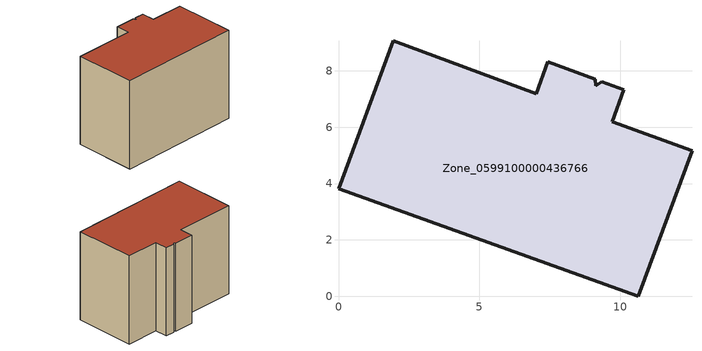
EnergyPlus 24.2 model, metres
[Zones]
Zone_0599100000436766
 floor ground (C_G): 7.43,8.33 9.12,7.71 9.13,7.47 9.35,7.62 10.13,7.33 9.72,6.2 12.55,5.16 10.65,0 0,3.82 1.94,9.07 7.03,7.19 z0
 wall outside (C_F): 9.72,6.2 10.13,7.33 9.35,7.62 9.13,7.47 9.12,7.71 7.43,8.33 7.03,7.19 1.94,9.07 0,3.82 10.65,0 12.55,5.16 9.72,6.2 z0:8.17
 roof outside (C_R): 9.12,7.71 7.43,8.33 7.03,7.19 1.94,9.07 0,3.82 10.65,0 12.55,5.16 9.72,6.2 10.13,7.33 9.35,7.62 9.13,7.47 z8.17
[BUILDING]
Pand.0599100000436766: North Axis=0; Terrain=City; Loads Convergence Tolerance Value=0.04; Temperature Convergence Tolerance Value=0.4; Solar Distribution=FullExterior; Maximum Number of Warmup Days=25; Minimum Number of Warmup Days=1
[Site:Location]
Rotterdam.The.Hague.AP_ZH_NLD Design_Conditions: Latitude=51.96; Longitude=4.45; Time Zone=1; Elevation=-4.5
[SITE:GROUNDTEMPERATURE:BUILDINGSURFACE]
18, 18, 18, 18, 18, 18, 18, 18, 18, 18, 18, 18
[MATERIAL] Thermal Absorptance=0.9; Solar Absorptance=0.7; Visible Absorptance=0.7
Name | Roughness | Thickness | Conductivity | Density | Specific Heat
G.TI.2006-2014 | MediumSmooth | 0.15 | 0.06 | 540 | 1210
F.TI.2006-2014 | Rough | 0.3 | 0.12 | 1920 | 840
R.TI.2006-2014 | MediumRough | 0.2 | 0.08 | 1500 | 1000
[CONSTRUCTION]
C_G: G.TI.2006-2014
C_F: F.TI.2006-2014
C_R: R.TI.2006-2014
[ZONE]
Zone_0599100000436766: Type=1; Multiplier=1; Ceiling Height=Autocalculate; Volume=Autocalculate; Floor Area=autocalculate; Part of Total Floor Area=Yes
[ZONEINFILTRATION:DESIGNFLOWRATE]
Infil_Zone_0599100000436766: Zone or ZoneList or Space or SpaceList=Zone_0599100000436766; Schedule=AlwaysOn; Design Flow Rate Calculation Method=Flow/Area; Flow Rate per Floor Area=0.0015; Constant Term Coefficient=1; Temperature Term Coefficient=0; Velocity Term Coefficient=0; Velocity Squared Term Coefficient=0
[HVACTEMPLATE:ZONE:IDEALLOADSAIRSYSTEM]
Zone_0599100000436766: Maximum Heating Supply Air Temperature=50; Minimum Cooling Supply Air Temperature=13; Maximum Heating Supply Air Humidity Ratio=0.0156; Minimum Cooling Supply Air Humidity Ratio=0.0077; Heating Limit=NoLimit; Cooling Limit=NoLimit; Dehumidification Control Type=ConstantSensibleHeatRatio; Cooling Sensible Heat Ratio=0.7; Dehumidification Setpoint=60; Humidification Control Type=None; Humidification Setpoint=30; Outdoor Air Method=None; Outdoor Air Flow Rate per Person=0.00944; Outdoor Air Flow Rate per Zone Floor Area=0; Outdoor Air Flow Rate per Zone=0; Demand Controlled Ventilation Type=None; Outdoor Air Economizer Type=NoEconomizer; Heat Recovery Type=None; Sensible Heat Recovery Effectiveness=0.7; Latent Heat Recovery Effectiveness=0.65
[ZONECONTROL:THERMOSTAT]
ThermostatControl_Zone_0599100000436766: Zone or ZoneList=Zone_0599100000436766; Control Type Schedule=DualSetpointControlType; Control 1=Thermostat_Zone_0599100000436766; Temperature Difference Between Cutout And Setpoint=0
[THERMOSTATSETPOINT:DUALSETPOINT]
Thermostat_Zone_0599100000436766: Heating Setpoint Temperature Schedule=HeatingSetpoint_Zone_0599100000436766; Cooling Setpoint Temperature Schedule=CoolingSetpoint_Zone_0599100000436766
[SCHEDULE:COMPACT]
HeatingSetpoint_Zone_0599100000436766: Through: 12/31, For: AllDays, Until: 24:00, 21
CoolingSetpoint_Zone_0599100000436766: Through: 12/31, For: AllDays, Until: 24:00, 24
DualSetpointControlType: Through: 12/31, For: AllDays, Until: 24:00, 4
AlwaysOn: Through: 12/31, For: AllDays, Until: 24:00, 1
